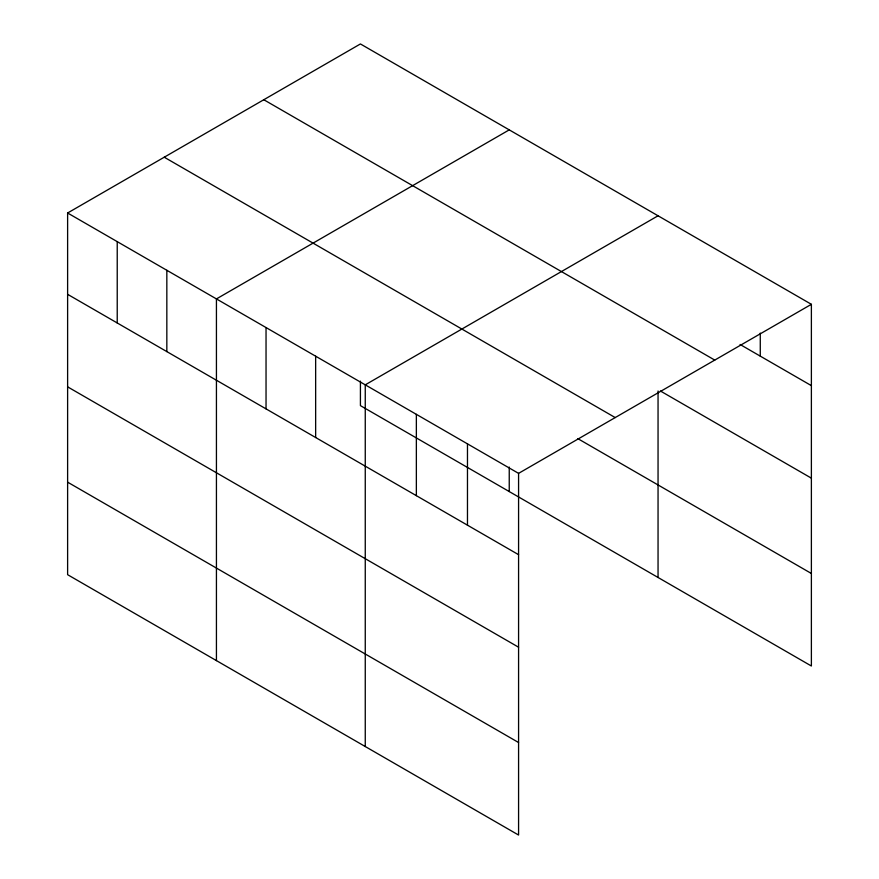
<?xml version="1.0" encoding="UTF-8"?>
<svg xmlns="http://www.w3.org/2000/svg" width="879" height="879" viewBox="0 0 879 879"><rect width="100%" height="100%" fill="white"/><g stroke="black" fill="none" stroke-linecap="round" stroke-linejoin="round"><path stroke-width="1.32" d="M811.383 304.31L518.577 473.363L518.577 835.05L67.617 574.69L67.617 212.993L360.423 43.95L811.383 304.31L811.383 666.007L360.423 405.637L360.423 381.145M509.238 129.872L216.432 298.915L216.432 660.612M658.052 215.784L365.257 384.837L365.257 746.524M740.063 344.469L811.383 385.639M263.799 99.734L714.759 360.093M660.437 391.012L811.383 478.154M164.241 157.209L615.201 417.569M577.745 438.588L811.383 573.482M67.617 212.993L518.577 473.363M67.617 294.322L518.577 554.682M67.617 386.848L518.577 647.208M67.617 482.164L518.577 742.524M760.269 333.086L760.269 356.127M658.052 391.001L658.052 577.481M509.238 467.068L509.238 491.559M467.474 443.851L467.474 525.181M416.36 414.339L416.36 495.668M315.649 356.193L315.649 437.522M266.04 327.559L266.04 408.878M166.834 270.282L166.834 351.6M117.226 241.637L117.226 322.967"/></g></svg>
